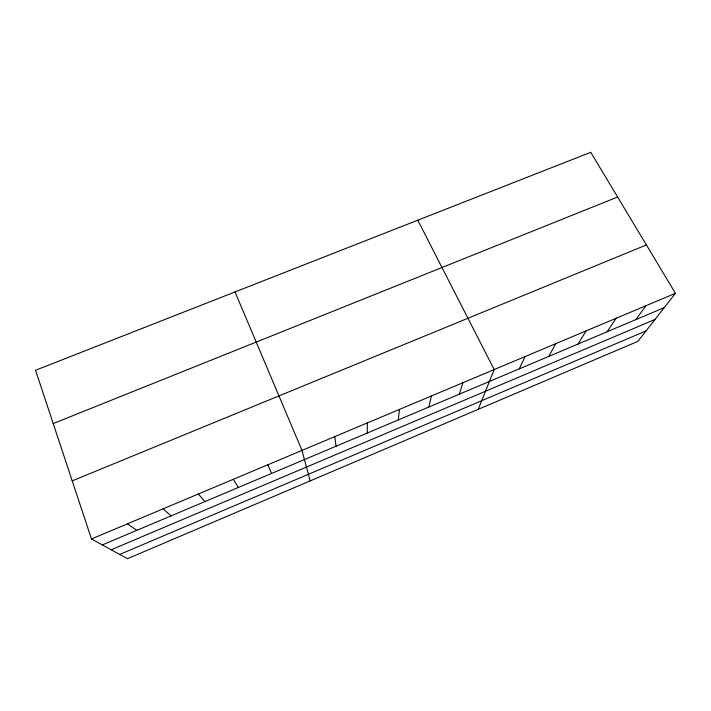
<?xml version="1.0" encoding="UTF-8"?>
<svg xmlns="http://www.w3.org/2000/svg" width="711" height="711" viewBox="0 0 711 711"><rect width="100%" height="100%" fill="white"/><g stroke="black" fill="none" stroke-linecap="round" stroke-linejoin="round"><path stroke-width="1.07" d="M367.276 433.035L367.329 422.929M398.24 419.952L399.511 409.394M428.92 407.003L431.381 395.983M459.306 394.17L462.932 382.714M478.227 409.34L494.181 369.569L417.792 220.197M519.226 368.876L525.127 356.549M548.768 356.398L555.771 343.653M578.043 344.044L586.122 330.891M607.043 331.797L616.179 318.244M635.776 319.666L645.961 305.721M675.45 293.314L637.9 341.342L127.482 558.704L91.47 538.974L35.55 370.253L590.77 152.296L675.45 293.314L91.47 538.974M119.724 554.447L646.068 330.899M102.304 544.91L664.243 307.641M111.183 549.772L655.009 319.461M72.211 480.876L646.397 244.931M53.218 423.56L617.628 197.018M127.482 523.82L136.85 530.317M163.121 508.827L171.049 515.884M198.387 493.994L204.901 501.593M233.279 479.321L238.416 487.435M267.816 464.79L271.593 473.428M235.012 291.945L301.988 450.419L310.147 480.912M334.819 436.607L336.01 446.232"/></g></svg>
